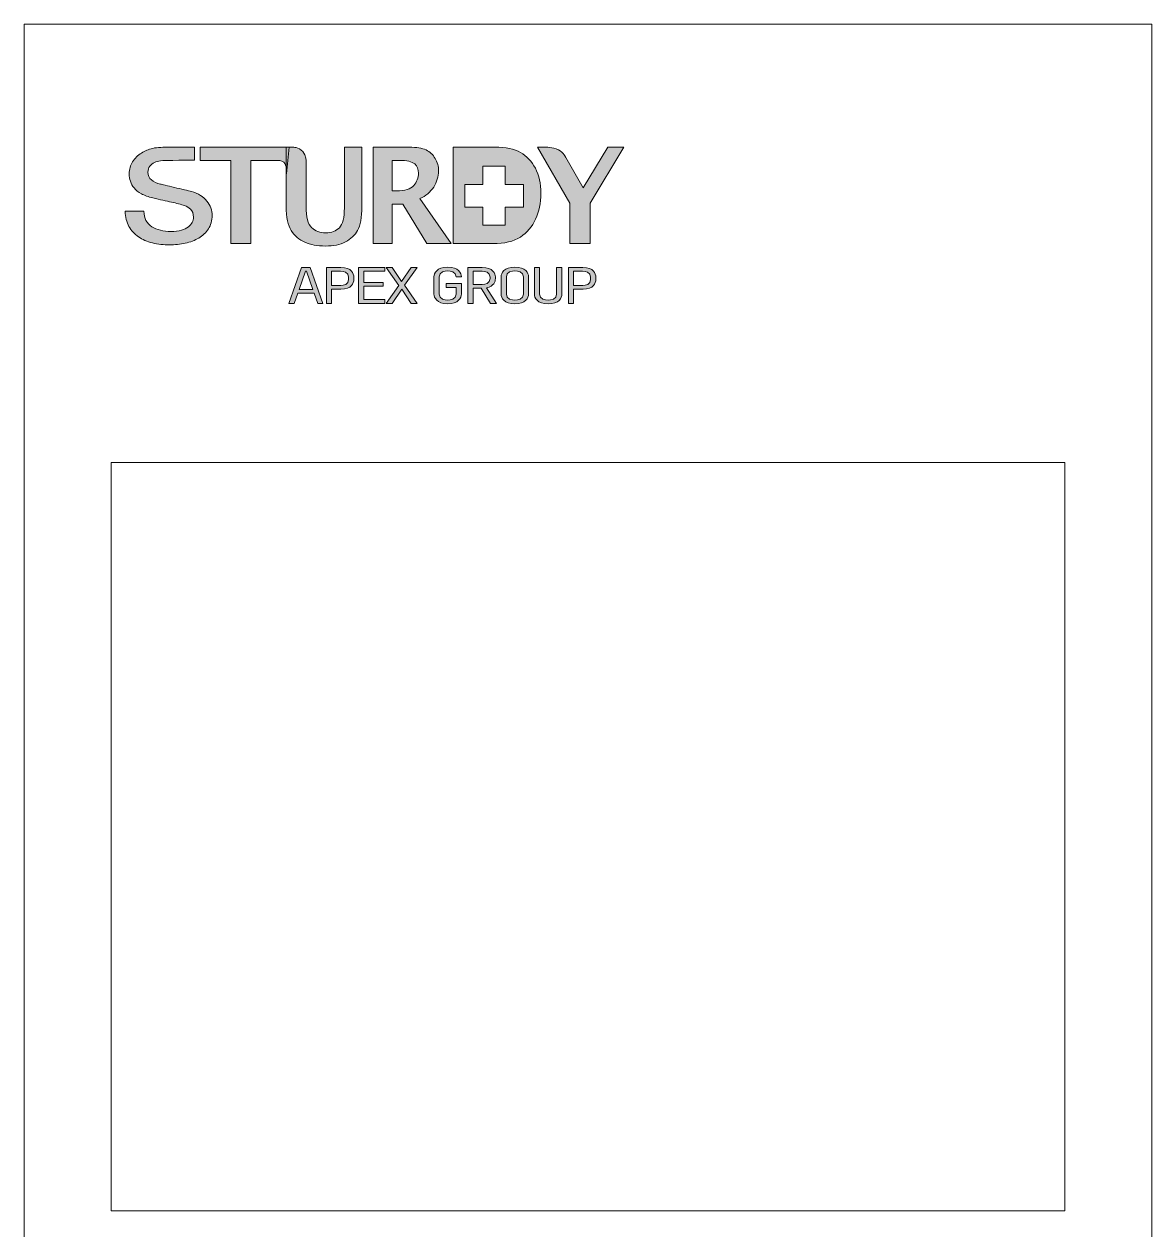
# Model space of a CAD drawing. Header units: millimetres. Extents: x -96603 to 124772, y -7961 to 34801.
# Drawn here: x 7438.4 to 7658.4, y 5187.2 to 5422.4 of the extents above; entities that cross this region are included whole.
import ezdxf

# ---------------------------------------------------------------- set-up
doc = ezdxf.new("R2010")
doc.units = ezdxf.units.MM
doc.layers.get('0').update_dxf_attribs({"lineweight": 15})

msp = doc.modelspace()

# ---------------------------------------------------------------- hatches: boundary and pattern name
h = msp.add_hatch(color=256)
h.dxf.hatch_style = 2
edge = h.paths.add_edge_path()
edge.add_spline(control_points=[(7463.851, 5395.474), (7463.481, 5395.294), (7463.176, 5395.051), (7462.933, 5394.742), (7462.691, 5394.434), (7462.57, 5394.049), (7462.57, 5393.588), (7462.57, 5392.936), (7462.797, 5392.428), (7463.254, 5392.06), (7463.71, 5391.692), (7464.306, 5391.413), (7465.044, 5391.226), (7465.121, 5391.209), (7465.427, 5391.135), (7465.961, 5391.006), (7466.495, 5390.878), (7467.092, 5390.738), (7467.752, 5390.584), (7468.411, 5390.429), (7469.057, 5390.28), (7469.688, 5390.134), (7470.319, 5389.988), (7470.77, 5389.881), (7471.042, 5389.813), (7471.721, 5389.625), (7472.313, 5389.368), (7472.818, 5389.043), (7473.322, 5388.719), (7473.744, 5388.346), (7474.084, 5387.927), (7474.424, 5387.507), (7474.676, 5387.058), (7474.841, 5386.579), (7475.006, 5386.1), (7475.089, 5385.619), (7475.089, 5385.141), (7475.089, 5384.114), (7474.851, 5383.236), (7474.376, 5382.51), (7473.9, 5381.782), (7473.273, 5381.188), (7472.498, 5380.725), (7471.721, 5380.262), (7470.838, 5379.925), (7469.848, 5379.711), (7468.858, 5379.497), (7467.848, 5379.39), (7466.82, 5379.39), (7465.636, 5379.39), (7464.52, 5379.519), (7463.472, 5379.775), (7462.424, 5380.032), (7461.511, 5380.425), (7460.735, 5380.956), (7459.958, 5381.487), (7459.337, 5382.167), (7458.872, 5382.997), (7458.406, 5383.827), (7458.163, 5384.807), (7458.144, 5385.937), (7458.144, 5385.937), (7461.783, 5385.937), (7461.783, 5385.937), (7461.783, 5385.235), (7461.918, 5384.635), (7462.191, 5384.14), (7462.462, 5383.643), (7462.841, 5383.236), (7463.326, 5382.92), (7463.811, 5382.603), (7464.369, 5382.372), (7465, 5382.227), (7465.631, 5382.081), (7466.315, 5382.008), (7467.053, 5382.008), (7467.848, 5382.008), (7468.528, 5382.089), (7469.091, 5382.252), (7469.654, 5382.415), (7470.11, 5382.625), (7470.46, 5382.882), (7470.809, 5383.138), (7471.061, 5383.434), (7471.216, 5383.767), (7471.372, 5384.101), (7471.45, 5384.439), (7471.45, 5384.781), (7471.45, 5385.483), (7471.27, 5386.001), (7470.91, 5386.335), (7470.551, 5386.668), (7470.158, 5386.903), (7469.732, 5387.041), (7468.994, 5387.28), (7468.135, 5387.507), (7467.155, 5387.721), (7466.175, 5387.934), (7464.966, 5388.213), (7463.53, 5388.555), (7462.637, 5388.761), (7461.895, 5389.03), (7461.303, 5389.363), (7460.711, 5389.699), (7460.24, 5390.07), (7459.891, 5390.481), (7459.541, 5390.892), (7459.293, 5391.328), (7459.148, 5391.79), (7459.002, 5392.252), (7458.93, 5392.722), (7458.93, 5393.202), (7458.93, 5394.126), (7459.148, 5394.926), (7459.585, 5395.603), (7460.022, 5396.278), (7460.599, 5396.839), (7461.317, 5397.284), (7462.035, 5397.729), (7462.617, 5397.999), (7463.529, 5398.214), (7464.442, 5398.428), (7465.685, 5398.435), (7466.616, 5398.435), (7467.703, 5398.435), (7471.658, 5398.435), (7471.658, 5398.435), (7471.658, 5398.435), (7471.646, 5395.877), (7471.646, 5395.877), (7471.646, 5395.877), (7465.654, 5395.914), (7465.056, 5395.79), (7464.612, 5395.697), (7464.219, 5395.654), (7463.851, 5395.474)], knot_values=[0, 0, 0, 0, 1, 1, 1, 2, 2, 2, 3, 3, 3, 4, 4, 4, 5, 5, 5, 6, 6, 6, 7, 7, 7, 8, 8, 8, 9, 9, 9, 10, 10, 10, 11, 11, 11, 12, 12, 12, 13, 13, 13, 14, 14, 14, 15, 15, 15, 16, 16, 16, 17, 17, 17, 18, 18, 18, 19, 19, 19, 20, 20, 20, 21, 21, 21, 22, 22, 22, 23, 23, 23, 24, 24, 24, 25, 25, 25, 26, 26, 26, 27, 27, 27, 28, 28, 28, 29, 29, 29, 30, 30, 30, 31, 31, 31, 32, 32, 32, 33, 33, 33, 34, 34, 34, 35, 35, 35, 36, 36, 36, 37, 37, 37, 38, 38, 38, 39, 39, 39, 40, 40, 40, 41, 41, 41, 42, 42, 42, 43, 43, 43, 44, 44, 44, 45, 45, 45, 45], degree=3, periodic=1)
h = msp.add_hatch(color=256)
h.dxf.hatch_style = 2
edge = h.paths.add_edge_path()
edge.add_spline(control_points=[(7478.774, 5395.838), (7478.774, 5395.838), (7472.769, 5395.838), (7472.769, 5395.838), (7472.769, 5395.838), (7472.769, 5398.435), (7472.769, 5398.435), (7472.769, 5398.435), (7490.129, 5398.435), (7490.129, 5398.435), (7490.129, 5398.435), (7489.593, 5393.264), (7489.593, 5393.264), (7489.593, 5393.264), (7489.7, 5395.044), (7489.106, 5395.487), (7488.512, 5395.93), (7487.94, 5395.838), (7487.94, 5395.838), (7487.94, 5395.838), (7487.423, 5395.838), (7487.423, 5395.838), (7487.423, 5395.838), (7482.679, 5395.838), (7482.679, 5395.838), (7482.679, 5395.838), (7482.679, 5379.629), (7482.679, 5379.629), (7482.679, 5379.629), (7478.774, 5379.629), (7478.774, 5379.629), (7478.774, 5379.629), (7478.774, 5395.838), (7478.774, 5395.838)], knot_values=[0, 0, 0, 0, 1, 1, 1, 2, 2, 2, 3, 3, 3, 4, 4, 4, 5, 5, 5, 6, 6, 6, 7, 7, 7, 8, 8, 8, 9, 9, 9, 10, 10, 10, 11, 11, 11, 11], degree=3, periodic=1)
h = msp.add_hatch(color=256)
h.dxf.hatch_style = 2
edge = h.paths.add_edge_path()
edge.add_spline(control_points=[(7493.178, 5379.911), (7492.061, 5380.415), (7491.174, 5381.165), (7490.521, 5382.161), (7489.872, 5383.156), (7489.544, 5384.744), (7489.544, 5386.921), (7489.544, 5386.921), (7489.544, 5398.435), (7489.544, 5398.435), (7489.544, 5398.435), (7490.86, 5398.435), (7490.86, 5398.435), (7490.86, 5398.435), (7491.945, 5398.505), (7492.786, 5397.574), (7493.554, 5396.725), (7493.45, 5395.679), (7493.45, 5395.679), (7493.45, 5395.679), (7493.45, 5386.895), (7493.45, 5386.895), (7493.45, 5384.809), (7493.804, 5383.426), (7494.51, 5382.748), (7495.22, 5382.068), (7496.137, 5381.728), (7497.263, 5381.728), (7498.374, 5381.728), (7499.257, 5382.064), (7499.914, 5382.735), (7500.571, 5383.406), (7500.9, 5384.699), (7500.9, 5386.616), (7500.9, 5386.616), (7500.9, 5398.435), (7500.9, 5398.435), (7500.9, 5398.435), (7504.309, 5398.435), (7504.309, 5398.435), (7504.309, 5398.435), (7504.309, 5386.883), (7504.309, 5386.883), (7504.309, 5384.705), (7504.035, 5383.145), (7503.488, 5382.2), (7502.943, 5381.256), (7502.152, 5380.512), (7501.119, 5379.969), (7500.087, 5379.428), (7498.776, 5379.157), (7497.194, 5379.157), (7495.634, 5379.157), (7494.297, 5379.41), (7493.178, 5379.911)], knot_values=[0, 0, 0, 0, 1, 1, 1, 2, 2, 2, 3, 3, 3, 4, 4, 4, 5, 5, 5, 6, 6, 6, 7, 7, 7, 8, 8, 8, 9, 9, 9, 10, 10, 10, 11, 11, 11, 12, 12, 12, 13, 13, 13, 14, 14, 14, 15, 15, 15, 16, 16, 16, 17, 17, 17, 18, 18, 18, 18], degree=3, periodic=1)
h = msp.add_hatch(color=256)
h.dxf.hatch_style = 2
edge = h.paths.add_edge_path()
edge.add_spline(control_points=[(7519.267, 5393.775), (7519.267, 5392.676), (7518.946, 5391.636), (7518.314, 5390.658), (7517.678, 5389.681), (7516.782, 5388.935), (7515.624, 5388.42), (7515.624, 5388.42), (7521.759, 5379.629), (7521.759, 5379.629), (7521.759, 5379.629), (7517.001, 5379.629), (7517.001, 5379.629), (7517.001, 5379.629), (7512.315, 5387.328), (7512.315, 5387.328), (7512.315, 5387.328), (7510.191, 5387.328), (7510.191, 5387.328), (7510.191, 5387.328), (7510.191, 5379.629), (7510.191, 5379.629), (7510.191, 5379.629), (7506.513, 5379.629), (7506.513, 5379.629), (7506.513, 5379.629), (7506.513, 5398.435), (7506.513, 5398.435), (7506.513, 5398.435), (7513.541, 5398.435), (7513.541, 5398.435), (7514.982, 5398.435), (7516.076, 5398.255), (7516.83, 5397.896), (7517.581, 5397.535), (7518.176, 5396.99), (7518.612, 5396.257), (7519.048, 5395.525), (7519.267, 5394.697), (7519.267, 5393.775)], knot_values=[0, 0, 0, 0, 1, 1, 1, 2, 2, 2, 3, 3, 3, 4, 4, 4, 5, 5, 5, 6, 6, 6, 7, 7, 7, 8, 8, 8, 9, 9, 9, 10, 10, 10, 11, 11, 11, 12, 12, 12, 13, 13, 13, 13], degree=3, periodic=1)
edge = h.paths.add_edge_path()
edge.add_spline(control_points=[(7510.191, 5389.9), (7510.191, 5389.9), (7511.084, 5389.9), (7511.084, 5389.9), (7512.69, 5389.9), (7513.806, 5390.252), (7514.428, 5390.956), (7515.047, 5391.661), (7515.362, 5392.456), (7515.362, 5393.344), (7515.362, 5394.115), (7515.109, 5394.728), (7514.608, 5395.181), (7514.108, 5395.634), (7513.088, 5395.862), (7511.552, 5395.862), (7511.552, 5395.862), (7510.191, 5395.862), (7510.191, 5395.862), (7510.191, 5395.862), (7510.191, 5389.9), (7510.191, 5389.9)], knot_values=[0, 0, 0, 0, 1, 1, 1, 2, 2, 2, 3, 3, 3, 4, 4, 4, 5, 5, 5, 6, 6, 6, 7, 7, 7, 7], degree=3, periodic=1)
h = msp.add_hatch(color=256)
edge = h.paths.add_edge_path()
edge.add_spline(control_points=[(7522.114, 5379.629), (7522.114, 5379.629), (7522.114, 5398.435), (7522.114, 5398.435), (7522.114, 5398.435), (7530.205, 5398.435), (7530.205, 5398.435), (7532.373, 5398.435), (7534.06, 5398.087), (7535.266, 5397.394), (7536.474, 5396.699), (7537.435, 5395.675), (7538.15, 5394.324), (7538.866, 5392.973), (7539.225, 5391.34), (7539.225, 5389.426), (7539.225, 5387.555), (7538.884, 5385.88), (7538.201, 5384.408), (7537.521, 5382.933), (7536.528, 5381.768), (7535.223, 5380.913), (7533.919, 5380.057), (7532.13, 5379.629), (7529.863, 5379.629), (7529.863, 5379.629), (7522.114, 5379.629), (7522.114, 5379.629)], knot_values=[0, 0, 0, 0, 1, 1, 1, 2, 2, 2, 3, 3, 3, 4, 4, 4, 5, 5, 5, 6, 6, 6, 7, 7, 7, 8, 8, 8, 9, 9, 9, 9], degree=3, periodic=1)
h.paths.add_polyline_path([(7524.383, 5386.753), (7524.383, 5391.132), (7527.889, 5391.132), (7527.889, 5394.732), (7532.266, 5394.732), (7532.266, 5391.132), (7535.864, 5391.132), (7535.864, 5386.753), (7532.266, 5386.753), (7532.266, 5383.251), (7527.889, 5383.251), (7527.889, 5386.753)], flags=16)
h = msp.add_hatch(color=256)
h.dxf.hatch_style = 2
edge = h.paths.add_edge_path()
edge.add_spline(control_points=[(7544.908, 5387.508), (7544.908, 5387.508), (7538.587, 5398.435), (7538.587, 5398.435), (7538.587, 5398.435), (7540.089, 5398.435), (7540.089, 5398.435), (7540.089, 5398.435), (7541.553, 5398.497), (7542.637, 5397.935), (7543.722, 5397.371), (7544.072, 5396.417), (7544.072, 5396.417), (7544.072, 5396.417), (7547.496, 5390.499), (7547.496, 5390.499), (7547.496, 5390.499), (7552.278, 5398.435), (7552.278, 5398.435), (7552.278, 5398.435), (7555.382, 5398.435), (7555.382, 5398.435), (7555.382, 5398.435), (7548.813, 5387.531), (7548.813, 5387.531), (7548.813, 5387.531), (7548.813, 5379.629), (7548.813, 5379.629), (7548.813, 5379.629), (7544.908, 5379.629), (7544.908, 5379.629), (7544.908, 5379.629), (7544.908, 5387.508), (7544.908, 5387.508)], knot_values=[0, 0, 0, 0, 1, 1, 1, 2, 2, 2, 3, 3, 3, 4, 4, 4, 5, 5, 5, 6, 6, 6, 7, 7, 7, 8, 8, 8, 9, 9, 9, 10, 10, 10, 11, 11, 11, 11], degree=3, periodic=1)
h = msp.add_hatch(color=256)
h.paths.add_polyline_path([(7509.06, 5367.963), (7511.504, 5371.487), (7509.072, 5374.982), (7510.215, 5374.982), (7512.062, 5372.225), (7513.948, 5374.982), (7515.078, 5374.982), (7512.633, 5371.497), (7515.104, 5367.963), (7513.935, 5367.963), (7512.075, 5370.739), (7510.229, 5367.963)])
h.paths.add_polyline_path([(7503.664, 5367.963), (7503.664, 5374.982), (7508.779, 5374.982), (7508.779, 5374.233), (7504.687, 5374.233), (7504.687, 5372.048), (7508.474, 5372.048), (7508.474, 5371.3), (7504.687, 5371.3), (7504.687, 5368.711), (7508.779, 5368.711), (7508.779, 5367.963)])
h.paths.add_polyline_path([(7492.051, 5370.68), (7493.314, 5374.283), (7493.486, 5374.283), (7494.748, 5370.68)], flags=16)
h.paths.add_polyline_path([(7490.072, 5367.963), (7492.543, 5374.982), (7494.203, 5374.982), (7496.715, 5367.963), (7495.705, 5367.963), (7495.014, 5369.942), (7491.812, 5369.942), (7491.095, 5367.963)])
edge = h.paths.add_edge_path()
edge.add_spline(control_points=[(7534.146, 5367.874), (7532.061, 5367.874), (7531.474, 5369.114), (7531.474, 5369.764), (7531.474, 5369.764), (7531.474, 5373.19), (7531.474, 5373.19), (7531.474, 5373.82), (7532.02, 5375.05), (7534.158, 5375.05), (7536.232, 5375.05), (7536.829, 5373.82), (7536.829, 5373.18), (7536.829, 5373.18), (7536.829, 5369.754), (7536.829, 5369.754), (7536.829, 5369.105), (7536.271, 5367.874), (7534.146, 5367.874)], knot_values=[0, 0, 0, 0, 1, 1, 1, 2, 2, 2, 3, 3, 3, 4, 4, 4, 5, 5, 5, 6, 6, 6, 6], degree=3, periodic=1)
edge = h.paths.add_edge_path()
edge.add_spline(control_points=[(7500.236, 5370.729), (7500.236, 5370.729), (7498.403, 5370.729), (7498.403, 5370.729), (7498.403, 5370.729), (7498.403, 5367.963), (7498.403, 5367.963), (7498.403, 5367.963), (7497.379, 5367.963), (7497.379, 5367.963), (7497.379, 5367.963), (7497.379, 5374.982), (7497.379, 5374.982), (7497.379, 5374.982), (7500.182, 5374.982), (7500.182, 5374.982), (7502.321, 5374.982), (7502.734, 5373.722), (7502.734, 5373.121), (7502.734, 5373.121), (7502.734, 5372.609), (7502.734, 5372.609), (7502.734, 5371.989), (7502.321, 5370.729), (7500.236, 5370.729)], knot_values=[0, 0, 0, 0, 1, 1, 1, 2, 2, 2, 3, 3, 3, 4, 4, 4, 5, 5, 5, 6, 6, 6, 7, 7, 7, 8, 8, 8, 8], degree=3, periodic=1)
edge = h.paths.add_edge_path(flags=16)
edge.add_spline(control_points=[(7501.711, 5373.101), (7501.711, 5374.095), (7500.714, 5374.233), (7500.156, 5374.233), (7500.156, 5374.233), (7498.403, 5374.233), (7498.403, 5374.233), (7498.403, 5374.233), (7498.403, 5371.477), (7498.403, 5371.477), (7498.403, 5371.477), (7500.182, 5371.477), (7500.182, 5371.477), (7500.741, 5371.477), (7501.711, 5371.625), (7501.711, 5372.619), (7501.711, 5372.619), (7501.711, 5373.101), (7501.711, 5373.101)], knot_values=[0, 0, 0, 0, 1, 1, 1, 2, 2, 2, 3, 3, 3, 4, 4, 4, 5, 5, 5, 6, 6, 6, 6], degree=3, periodic=1)
edge = h.paths.add_edge_path()
edge.add_spline(control_points=[(7520.513, 5374.261), (7519.983, 5374.159), (7519.396, 5373.877), (7519.396, 5373.171), (7519.396, 5373.171), (7519.396, 5369.764), (7519.396, 5369.764), (7519.396, 5368.77), (7520.513, 5368.612), (7521.057, 5368.612), (7521.589, 5368.612), (7522.705, 5368.77), (7522.705, 5369.764), (7522.705, 5369.764), (7522.705, 5371.083), (7522.705, 5371.083), (7522.705, 5371.083), (7520.751, 5371.083), (7520.751, 5371.083), (7520.751, 5371.083), (7520.751, 5371.831), (7520.751, 5371.831), (7520.751, 5371.831), (7523.726, 5371.831), (7523.726, 5371.831), (7523.726, 5371.831), (7523.726, 5369.754), (7523.726, 5369.754), (7523.726, 5369.134), (7523.143, 5367.874), (7521.03, 5367.874)], knot_values=[6.2752676, 6.2752676, 6.2752676, 6.2752676, 7, 7, 7, 8, 8, 8, 9, 9, 9, 10, 10, 10, 11, 11, 11, 12, 12, 12, 13, 13, 13, 14, 14, 14, 15, 15, 15, 16, 16, 16, 16], degree=3, periodic=0)
edge.add_spline(control_points=[(7521.03, 5367.874), (7518.944, 5367.874), (7518.374, 5369.145), (7518.374, 5369.764), (7518.374, 5369.764), (7518.374, 5373.19), (7518.374, 5373.19), (7518.374, 5373.791), (7518.918, 5375.05), (7521.057, 5375.05), (7523.129, 5375.05), (7523.726, 5373.85), (7523.726, 5373.18), (7523.726, 5373.18), (7522.705, 5373.18), (7522.705, 5373.18), (7522.705, 5374.145), (7521.589, 5374.312), (7521.057, 5374.312), (7520.907, 5374.312), (7520.714, 5374.299), (7520.513, 5374.261)], knot_values=[0, 0, 0, 0, 1, 1, 1, 2, 2, 2, 3, 3, 3, 4, 4, 4, 5, 5, 5, 6, 6, 6, 6.2752676, 6.2752676, 6.2752676, 6.2752676], degree=3, periodic=0)
edge = h.paths.add_edge_path(flags=17)
edge.add_spline(control_points=[(7529.335, 5373.101), (7529.335, 5374.095), (7528.326, 5374.233), (7527.767, 5374.233), (7527.767, 5374.233), (7526.013, 5374.233), (7526.013, 5374.233), (7526.013, 5374.233), (7526.013, 5371.674), (7526.013, 5371.674), (7526.013, 5371.674), (7527.794, 5371.674), (7527.794, 5371.674), (7528.352, 5371.674), (7529.335, 5371.822), (7529.335, 5372.806), (7529.335, 5372.806), (7529.335, 5373.101), (7529.335, 5373.101)], knot_values=[0, 0, 0, 0, 1, 1, 1, 2, 2, 2, 3, 3, 3, 4, 4, 4, 5, 5, 5, 6, 6, 6, 6], degree=3, periodic=1)
edge = h.paths.add_edge_path()
edge.add_spline(control_points=[(7529.427, 5367.963), (7529.427, 5367.963), (7527.568, 5370.926), (7527.568, 5370.926), (7527.568, 5370.926), (7526.013, 5370.926), (7526.013, 5370.926), (7526.013, 5370.926), (7526.013, 5367.963), (7526.013, 5367.963), (7526.013, 5367.963), (7524.991, 5367.963), (7524.991, 5367.963), (7524.991, 5367.963), (7524.991, 5374.982), (7524.991, 5374.982), (7524.991, 5374.982), (7527.794, 5374.982), (7527.794, 5374.982), (7529.933, 5374.982), (7530.358, 5373.732), (7530.358, 5373.131), (7530.358, 5373.131), (7530.358, 5372.797), (7530.358, 5372.797), (7530.358, 5372.274), (7530.039, 5371.3), (7528.644, 5370.995), (7528.644, 5370.995), (7530.583, 5367.963), (7530.583, 5367.963), (7530.583, 5367.963), (7529.427, 5367.963), (7529.427, 5367.963)], knot_values=[0, 0, 0, 0, 1, 1, 1, 2, 2, 2, 3, 3, 3, 4, 4, 4, 5, 5, 5, 6, 6, 6, 7, 7, 7, 8, 8, 8, 9, 9, 9, 10, 10, 10, 11, 11, 11, 11], degree=3, periodic=1)
edge = h.paths.add_edge_path()
edge.add_spline(control_points=[(7547.446, 5370.729), (7547.446, 5370.729), (7545.611, 5370.729), (7545.611, 5370.729), (7545.611, 5370.729), (7545.611, 5367.963), (7545.611, 5367.963), (7545.611, 5367.963), (7544.589, 5367.963), (7544.589, 5367.963), (7544.589, 5367.963), (7544.589, 5374.982), (7544.589, 5374.982), (7544.589, 5374.982), (7547.392, 5374.982), (7547.392, 5374.982), (7549.532, 5374.982), (7549.943, 5373.722), (7549.943, 5373.121), (7549.943, 5373.121), (7549.943, 5372.609), (7549.943, 5372.609), (7549.943, 5371.989), (7549.532, 5370.729), (7547.446, 5370.729)], knot_values=[0, 0, 0, 0, 1, 1, 1, 2, 2, 2, 3, 3, 3, 4, 4, 4, 5, 5, 5, 6, 6, 6, 7, 7, 7, 8, 8, 8, 8], degree=3, periodic=1)
edge = h.paths.add_edge_path()
edge.add_spline(control_points=[(7538.982, 5374.982), (7538.982, 5374.982), (7538.982, 5369.764), (7538.982, 5369.764), (7538.982, 5368.77), (7540.111, 5368.612), (7540.642, 5368.612), (7541.186, 5368.612), (7542.303, 5368.77), (7542.303, 5369.764), (7542.303, 5369.764), (7542.303, 5374.982), (7542.303, 5374.982), (7542.303, 5374.982), (7543.326, 5374.982), (7543.326, 5374.982), (7543.326, 5374.982), (7543.326, 5369.754), (7543.326, 5369.754), (7543.326, 5369.095), (7542.795, 5367.874), (7540.657, 5367.874)], knot_values=[3, 3, 3, 3, 4, 4, 4, 5, 5, 5, 6, 6, 6, 7, 7, 7, 8, 8, 8, 9, 9, 9, 10, 10, 10, 10], degree=3, periodic=0)
edge.add_spline(control_points=[(7540.657, 5367.874), (7538.505, 5367.874), (7537.959, 5369.105), (7537.959, 5369.764), (7537.959, 5369.764), (7537.959, 5374.982), (7537.959, 5374.982), (7537.959, 5374.982), (7538.982, 5374.982), (7538.982, 5374.982)], knot_values=[0, 0, 0, 0, 1, 1, 1, 2, 2, 2, 3, 3, 3, 3], degree=3, periodic=0)
edge = h.paths.add_edge_path(flags=17)
edge.add_spline(control_points=[(7535.806, 5373.171), (7535.806, 5374.154), (7534.689, 5374.312), (7534.158, 5374.312), (7533.614, 5374.312), (7532.499, 5374.154), (7532.499, 5373.171), (7532.499, 5373.171), (7532.499, 5369.764), (7532.499, 5369.764), (7532.499, 5368.77), (7533.614, 5368.612), (7534.158, 5368.612), (7534.689, 5368.612), (7535.806, 5368.77), (7535.806, 5369.764), (7535.806, 5369.764), (7535.806, 5373.171), (7535.806, 5373.171)], knot_values=[0, 0, 0, 0, 1, 1, 1, 2, 2, 2, 3, 3, 3, 4, 4, 4, 5, 5, 5, 6, 6, 6, 6], degree=3, periodic=1)
edge = h.paths.add_edge_path(flags=16)
edge.add_spline(control_points=[(7548.92, 5373.101), (7548.92, 5374.095), (7547.923, 5374.233), (7547.366, 5374.233), (7547.366, 5374.233), (7545.611, 5374.233), (7545.611, 5374.233), (7545.611, 5374.233), (7545.611, 5371.477), (7545.611, 5371.477), (7545.611, 5371.477), (7547.392, 5371.477), (7547.392, 5371.477), (7547.95, 5371.477), (7548.92, 5371.625), (7548.92, 5372.619), (7548.92, 5372.619), (7548.92, 5373.101), (7548.92, 5373.101)], knot_values=[0, 0, 0, 0, 1, 1, 1, 2, 2, 2, 3, 3, 3, 4, 4, 4, 5, 5, 5, 6, 6, 6, 6], degree=3, periodic=1)

# ---------------------------------------------------------------- linework, layer by layer
for p, q in [((7438.421, 4672.447), (7438.421, 5422.447)), ((7658.421, 5422.447), (7438.421, 5422.447)), ((7658.421, 4672.447), (7658.421, 5422.447))]:
    msp.add_line(p, q)
for points in [[(7527.889, 5391.132), (7527.889, 5394.732), (7532.266, 5394.732)], [(7532.266, 5394.732), (7532.266, 5391.132)], [(7527.889, 5386.753), (7524.383, 5386.753), (7524.383, 5391.132), (7527.889, 5391.132)], [(7532.266, 5391.132), (7535.864, 5391.132), (7535.864, 5386.753)], [(7532.266, 5386.753), (7532.266, 5383.251), (7527.889, 5383.251), (7527.889, 5386.753)], [(7535.864, 5386.753), (7532.266, 5386.753)], [(7495.705, 5367.963), (7495.014, 5369.942), (7491.812, 5369.942), (7491.095, 5367.963), (7490.072, 5367.963), (7492.543, 5374.982), (7494.203, 5374.982), (7496.715, 5367.963), (7495.705, 5367.963)], [(7503.664, 5367.963), (7503.664, 5374.982), (7508.779, 5374.982), (7508.779, 5374.233), (7504.687, 5374.233), (7504.687, 5372.048), (7508.474, 5372.048), (7508.474, 5371.3), (7504.687, 5371.3), (7504.687, 5368.711), (7508.779, 5368.711), (7508.779, 5367.963), (7503.664, 5367.963)], [(7513.935, 5367.963), (7512.075, 5370.739), (7510.229, 5367.963), (7509.06, 5367.963), (7511.504, 5371.487), (7509.072, 5374.982), (7510.215, 5374.982), (7512.062, 5372.225), (7513.948, 5374.982), (7515.078, 5374.982), (7512.633, 5371.497), (7515.104, 5367.963), (7513.935, 5367.963)], [(7493.486, 5374.283), (7493.314, 5374.283), (7492.051, 5370.68), (7494.748, 5370.68), (7493.486, 5374.283)]]:
    msp.add_lwpolyline(points)
msp.add_lwpolyline([(7455.421, 5190.947), (7641.421, 5190.947), (7641.421, 5336.947), (7455.421, 5336.947)], close=True)
for points, knots in [([(7461.783, 5385.937), (7461.783, 5385.235), (7461.918, 5384.635), (7462.191, 5384.14), (7462.462, 5383.643), (7462.841, 5383.236), (7463.326, 5382.92), (7463.811, 5382.603), (7464.369, 5382.372), (7465, 5382.227), (7465.631, 5382.081), (7466.315, 5382.008), (7467.053, 5382.008), (7467.848, 5382.008), (7468.528, 5382.089), (7469.091, 5382.252), (7469.654, 5382.415), (7470.11, 5382.625), (7470.46, 5382.882), (7470.809, 5383.138), (7471.061, 5383.434), (7471.216, 5383.767), (7471.372, 5384.101), (7471.45, 5384.439), (7471.45, 5384.781), (7471.45, 5385.483), (7471.27, 5386.001), (7470.91, 5386.335), (7470.551, 5386.668), (7470.158, 5386.903), (7469.732, 5387.041), (7468.994, 5387.28), (7468.135, 5387.507), (7467.155, 5387.721), (7466.175, 5387.934), (7464.966, 5388.213), (7463.53, 5388.555), (7462.637, 5388.761), (7461.895, 5389.03), (7461.303, 5389.363), (7460.711, 5389.699), (7460.24, 5390.07), (7459.891, 5390.481), (7459.541, 5390.892), (7459.293, 5391.328), (7459.148, 5391.79), (7459.002, 5392.252), (7458.93, 5392.722), (7458.93, 5393.202), (7458.93, 5394.126), (7459.148, 5394.926), (7459.585, 5395.603), (7460.022, 5396.278), (7460.599, 5396.839), (7461.317, 5397.284), (7462.035, 5397.729), (7462.617, 5397.999), (7463.529, 5398.214), (7464.442, 5398.428), (7465.685, 5398.435), (7466.616, 5398.435), (7467.703, 5398.435), (7471.658, 5398.435), (7471.658, 5398.435), (7471.658, 5398.435), (7471.646, 5395.877), (7471.646, 5395.877), (7471.646, 5395.877), (7465.654, 5395.914), (7465.056, 5395.79), (7464.612, 5395.697), (7464.219, 5395.654), (7463.851, 5395.474), (7463.481, 5395.294), (7463.176, 5395.051), (7462.933, 5394.742), (7462.691, 5394.434), (7462.57, 5394.049), (7462.57, 5393.588), (7462.57, 5392.936), (7462.797, 5392.428), (7463.254, 5392.06), (7463.71, 5391.692), (7464.306, 5391.413), (7465.044, 5391.226), (7465.121, 5391.209), (7465.427, 5391.135), (7465.961, 5391.006), (7466.495, 5390.878), (7467.092, 5390.738), (7467.752, 5390.584), (7468.411, 5390.429), (7469.057, 5390.28), (7469.688, 5390.134), (7470.319, 5389.988), (7470.77, 5389.881), (7471.042, 5389.813), (7471.721, 5389.625), (7472.313, 5389.368), (7472.818, 5389.043), (7473.322, 5388.719), (7473.744, 5388.346), (7474.084, 5387.927), (7474.424, 5387.507), (7474.676, 5387.058), (7474.841, 5386.579), (7475.006, 5386.1), (7475.089, 5385.619), (7475.089, 5385.141), (7475.089, 5384.114), (7474.851, 5383.236), (7474.376, 5382.51), (7473.9, 5381.782), (7473.273, 5381.188), (7472.498, 5380.725), (7471.721, 5380.262), (7470.838, 5379.925), (7469.848, 5379.711), (7468.858, 5379.497), (7467.848, 5379.39), (7466.82, 5379.39), (7465.636, 5379.39), (7464.52, 5379.519), (7463.472, 5379.775), (7462.424, 5380.032), (7461.511, 5380.425), (7460.735, 5380.956), (7459.958, 5381.487), (7459.337, 5382.167), (7458.872, 5382.997), (7458.406, 5383.827), (7458.163, 5384.807), (7458.144, 5385.937), (7458.144, 5385.937), (7461.783, 5385.937), (7461.783, 5385.937)], [0, 0, 0, 0, 1, 1, 1, 2, 2, 2, 3, 3, 3, 4, 4, 4, 5, 5, 5, 6, 6, 6, 7, 7, 7, 8, 8, 8, 9, 9, 9, 10, 10, 10, 11, 11, 11, 12, 12, 12, 13, 13, 13, 14, 14, 14, 15, 15, 15, 16, 16, 16, 17, 17, 17, 18, 18, 18, 19, 19, 19, 20, 20, 20, 21, 21, 21, 22, 22, 22, 23, 23, 23, 24, 24, 24, 25, 25, 25, 26, 26, 26, 27, 27, 27, 28, 28, 28, 29, 29, 29, 30, 30, 30, 31, 31, 31, 32, 32, 32, 33, 33, 33, 34, 34, 34, 35, 35, 35, 36, 36, 36, 37, 37, 37, 38, 38, 38, 39, 39, 39, 40, 40, 40, 41, 41, 41, 42, 42, 42, 43, 43, 43, 44, 44, 44, 45, 45, 45, 45]), ([(7478.774, 5379.629), (7478.774, 5379.629), (7478.774, 5395.838), (7478.774, 5395.838), (7478.774, 5395.838), (7472.769, 5395.838), (7472.769, 5395.838), (7472.769, 5395.838), (7472.769, 5398.435), (7472.769, 5398.435), (7472.769, 5398.435), (7490.129, 5398.435), (7490.129, 5398.435), (7490.129, 5398.435), (7489.593, 5393.264), (7489.593, 5393.264), (7489.593, 5393.264), (7489.7, 5395.044), (7489.106, 5395.487), (7488.512, 5395.93), (7487.94, 5395.838), (7487.94, 5395.838), (7487.94, 5395.838), (7487.423, 5395.838), (7487.423, 5395.838), (7487.423, 5395.838), (7482.679, 5395.838), (7482.679, 5395.838), (7482.679, 5395.838), (7482.679, 5379.629), (7482.679, 5379.629), (7482.679, 5379.629), (7478.774, 5379.629), (7478.774, 5379.629)], [0, 0, 0, 0, 1, 1, 1, 2, 2, 2, 3, 3, 3, 4, 4, 4, 5, 5, 5, 6, 6, 6, 7, 7, 7, 8, 8, 8, 9, 9, 9, 10, 10, 10, 11, 11, 11, 11]), ([(7489.544, 5398.435), (7489.544, 5398.435), (7490.86, 5398.435), (7490.86, 5398.435), (7490.86, 5398.435), (7491.945, 5398.505), (7492.786, 5397.574), (7493.554, 5396.725), (7493.45, 5395.679), (7493.45, 5395.679), (7493.45, 5395.679), (7493.45, 5386.895), (7493.45, 5386.895), (7493.45, 5384.809), (7493.804, 5383.426), (7494.51, 5382.748), (7495.22, 5382.068), (7496.137, 5381.728), (7497.263, 5381.728), (7498.374, 5381.728), (7499.257, 5382.064), (7499.914, 5382.735), (7500.571, 5383.406), (7500.9, 5384.699), (7500.9, 5386.616), (7500.9, 5386.616), (7500.9, 5398.435), (7500.9, 5398.435), (7500.9, 5398.435), (7504.309, 5398.435), (7504.309, 5398.435), (7504.309, 5398.435), (7504.309, 5386.883), (7504.309, 5386.883), (7504.309, 5384.705), (7504.035, 5383.145), (7503.488, 5382.2), (7502.943, 5381.256), (7502.152, 5380.512), (7501.119, 5379.969), (7500.087, 5379.428), (7498.776, 5379.157), (7497.194, 5379.157), (7495.634, 5379.157), (7494.297, 5379.41), (7493.178, 5379.911), (7492.061, 5380.415), (7491.174, 5381.165), (7490.521, 5382.161), (7489.872, 5383.156), (7489.544, 5384.744), (7489.544, 5386.921), (7489.544, 5386.921), (7489.544, 5398.435), (7489.544, 5398.435)], [0, 0, 0, 0, 1, 1, 1, 2, 2, 2, 3, 3, 3, 4, 4, 4, 5, 5, 5, 6, 6, 6, 7, 7, 7, 8, 8, 8, 9, 9, 9, 10, 10, 10, 11, 11, 11, 12, 12, 12, 13, 13, 13, 14, 14, 14, 15, 15, 15, 16, 16, 16, 17, 17, 17, 18, 18, 18, 18]), ([(7506.513, 5379.629), (7506.513, 5379.629), (7506.513, 5398.435), (7506.513, 5398.435), (7506.513, 5398.435), (7513.541, 5398.435), (7513.541, 5398.435), (7514.982, 5398.435), (7516.076, 5398.255), (7516.83, 5397.896), (7517.581, 5397.535), (7518.176, 5396.99), (7518.612, 5396.257), (7519.048, 5395.525), (7519.267, 5394.697), (7519.267, 5393.775), (7519.267, 5392.676), (7518.946, 5391.636), (7518.314, 5390.658), (7517.678, 5389.681), (7516.782, 5388.935), (7515.624, 5388.42), (7515.624, 5388.42), (7521.759, 5379.629), (7521.759, 5379.629), (7521.759, 5379.629), (7517.001, 5379.629), (7517.001, 5379.629), (7517.001, 5379.629), (7512.315, 5387.328), (7512.315, 5387.328), (7512.315, 5387.328), (7510.191, 5387.328), (7510.191, 5387.328), (7510.191, 5387.328), (7510.191, 5379.629), (7510.191, 5379.629), (7510.191, 5379.629), (7506.513, 5379.629), (7506.513, 5379.629)], [0, 0, 0, 0, 1, 1, 1, 2, 2, 2, 3, 3, 3, 4, 4, 4, 5, 5, 5, 6, 6, 6, 7, 7, 7, 8, 8, 8, 9, 9, 9, 10, 10, 10, 11, 11, 11, 12, 12, 12, 13, 13, 13, 13]), ([(7522.114, 5379.629), (7522.114, 5379.629), (7522.114, 5398.435), (7522.114, 5398.435), (7522.114, 5398.435), (7530.205, 5398.435), (7530.205, 5398.435), (7532.373, 5398.435), (7534.06, 5398.087), (7535.266, 5397.394), (7536.474, 5396.699), (7537.435, 5395.675), (7538.15, 5394.324), (7538.866, 5392.973), (7539.225, 5391.34), (7539.225, 5389.426), (7539.225, 5387.555), (7538.884, 5385.88), (7538.201, 5384.408), (7537.521, 5382.933), (7536.528, 5381.768), (7535.223, 5380.913), (7533.919, 5380.057), (7532.13, 5379.629), (7529.863, 5379.629), (7529.863, 5379.629), (7522.114, 5379.629), (7522.114, 5379.629)], [0, 0, 0, 0, 1, 1, 1, 2, 2, 2, 3, 3, 3, 4, 4, 4, 5, 5, 5, 6, 6, 6, 7, 7, 7, 8, 8, 8, 9, 9, 9, 9]), ([(7544.908, 5379.629), (7544.908, 5379.629), (7544.908, 5387.508), (7544.908, 5387.508), (7544.908, 5387.508), (7538.587, 5398.435), (7538.587, 5398.435), (7538.587, 5398.435), (7540.089, 5398.435), (7540.089, 5398.435), (7540.089, 5398.435), (7541.553, 5398.497), (7542.637, 5397.935), (7543.722, 5397.371), (7544.072, 5396.417), (7544.072, 5396.417), (7544.072, 5396.417), (7547.496, 5390.499), (7547.496, 5390.499), (7547.496, 5390.499), (7552.278, 5398.435), (7552.278, 5398.435), (7552.278, 5398.435), (7555.382, 5398.435), (7555.382, 5398.435), (7555.382, 5398.435), (7548.813, 5387.531), (7548.813, 5387.531), (7548.813, 5387.531), (7548.813, 5379.629), (7548.813, 5379.629), (7548.813, 5379.629), (7544.908, 5379.629), (7544.908, 5379.629)], [0, 0, 0, 0, 1, 1, 1, 2, 2, 2, 3, 3, 3, 4, 4, 4, 5, 5, 5, 6, 6, 6, 7, 7, 7, 8, 8, 8, 9, 9, 9, 10, 10, 10, 11, 11, 11, 11]), ([(7510.191, 5389.9), (7510.191, 5389.9), (7511.084, 5389.9), (7511.084, 5389.9), (7512.69, 5389.9), (7513.806, 5390.252), (7514.428, 5390.956), (7515.047, 5391.661), (7515.362, 5392.456), (7515.362, 5393.344), (7515.362, 5394.115), (7515.109, 5394.728), (7514.608, 5395.181), (7514.108, 5395.634), (7513.088, 5395.862), (7511.552, 5395.862), (7511.552, 5395.862), (7510.191, 5395.862), (7510.191, 5395.862), (7510.191, 5395.862), (7510.191, 5389.9), (7510.191, 5389.9)], [0, 0, 0, 0, 1, 1, 1, 2, 2, 2, 3, 3, 3, 4, 4, 4, 5, 5, 5, 6, 6, 6, 7, 7, 7, 7]), ([(7500.236, 5370.729), (7500.236, 5370.729), (7498.403, 5370.729), (7498.403, 5370.729), (7498.403, 5370.729), (7498.403, 5367.963), (7498.403, 5367.963), (7498.403, 5367.963), (7497.379, 5367.963), (7497.379, 5367.963), (7497.379, 5367.963), (7497.379, 5374.982), (7497.379, 5374.982), (7497.379, 5374.982), (7500.182, 5374.982), (7500.182, 5374.982), (7502.321, 5374.982), (7502.734, 5373.722), (7502.734, 5373.121), (7502.734, 5373.121), (7502.734, 5372.609), (7502.734, 5372.609), (7502.734, 5371.989), (7502.321, 5370.729), (7500.236, 5370.729)], [0, 0, 0, 0, 1, 1, 1, 2, 2, 2, 3, 3, 3, 4, 4, 4, 5, 5, 5, 6, 6, 6, 7, 7, 7, 8, 8, 8, 8]), ([(7521.03, 5367.874), (7518.944, 5367.874), (7518.374, 5369.145), (7518.374, 5369.764), (7518.374, 5369.764), (7518.374, 5373.19), (7518.374, 5373.19), (7518.374, 5373.791), (7518.918, 5375.05), (7521.057, 5375.05), (7523.129, 5375.05), (7523.726, 5373.85), (7523.726, 5373.18), (7523.726, 5373.18), (7522.705, 5373.18), (7522.705, 5373.18), (7522.705, 5374.145), (7521.589, 5374.312), (7521.057, 5374.312), (7520.513, 5374.312), (7519.396, 5374.145), (7519.396, 5373.171), (7519.396, 5373.171), (7519.396, 5369.764), (7519.396, 5369.764), (7519.396, 5368.77), (7520.513, 5368.612), (7521.057, 5368.612), (7521.589, 5368.612), (7522.705, 5368.77), (7522.705, 5369.764), (7522.705, 5369.764), (7522.705, 5371.083), (7522.705, 5371.083), (7522.705, 5371.083), (7520.751, 5371.083), (7520.751, 5371.083), (7520.751, 5371.083), (7520.751, 5371.831), (7520.751, 5371.831), (7520.751, 5371.831), (7523.726, 5371.831), (7523.726, 5371.831), (7523.726, 5371.831), (7523.726, 5369.754), (7523.726, 5369.754), (7523.726, 5369.134), (7523.143, 5367.874), (7521.03, 5367.874)], [0, 0, 0, 0, 1, 1, 1, 2, 2, 2, 3, 3, 3, 4, 4, 4, 5, 5, 5, 6, 6, 6, 7, 7, 7, 8, 8, 8, 9, 9, 9, 10, 10, 10, 11, 11, 11, 12, 12, 12, 13, 13, 13, 14, 14, 14, 15, 15, 15, 16, 16, 16, 16]), ([(7529.427, 5367.963), (7529.427, 5367.963), (7527.568, 5370.926), (7527.568, 5370.926), (7527.568, 5370.926), (7526.013, 5370.926), (7526.013, 5370.926), (7526.013, 5370.926), (7526.013, 5367.963), (7526.013, 5367.963), (7526.013, 5367.963), (7524.991, 5367.963), (7524.991, 5367.963), (7524.991, 5367.963), (7524.991, 5374.982), (7524.991, 5374.982), (7524.991, 5374.982), (7527.794, 5374.982), (7527.794, 5374.982), (7529.933, 5374.982), (7530.358, 5373.732), (7530.358, 5373.131), (7530.358, 5373.131), (7530.358, 5372.797), (7530.358, 5372.797), (7530.358, 5372.274), (7530.039, 5371.3), (7528.644, 5370.995), (7528.644, 5370.995), (7530.583, 5367.963), (7530.583, 5367.963), (7530.583, 5367.963), (7529.427, 5367.963), (7529.427, 5367.963)], [0, 0, 0, 0, 1, 1, 1, 2, 2, 2, 3, 3, 3, 4, 4, 4, 5, 5, 5, 6, 6, 6, 7, 7, 7, 8, 8, 8, 9, 9, 9, 10, 10, 10, 11, 11, 11, 11]), ([(7534.146, 5367.874), (7532.061, 5367.874), (7531.474, 5369.114), (7531.474, 5369.764), (7531.474, 5369.764), (7531.474, 5373.19), (7531.474, 5373.19), (7531.474, 5373.82), (7532.02, 5375.05), (7534.158, 5375.05), (7536.232, 5375.05), (7536.829, 5373.82), (7536.829, 5373.18), (7536.829, 5373.18), (7536.829, 5369.754), (7536.829, 5369.754), (7536.829, 5369.105), (7536.271, 5367.874), (7534.146, 5367.874)], [0, 0, 0, 0, 1, 1, 1, 2, 2, 2, 3, 3, 3, 4, 4, 4, 5, 5, 5, 6, 6, 6, 6]), ([(7540.657, 5367.874), (7538.505, 5367.874), (7537.959, 5369.105), (7537.959, 5369.764), (7537.959, 5369.764), (7537.959, 5374.982), (7537.959, 5374.982), (7537.959, 5374.982), (7538.982, 5374.982), (7538.982, 5374.982), (7538.982, 5374.982), (7538.982, 5369.764), (7538.982, 5369.764), (7538.982, 5368.77), (7540.111, 5368.612), (7540.642, 5368.612), (7541.186, 5368.612), (7542.303, 5368.77), (7542.303, 5369.764), (7542.303, 5369.764), (7542.303, 5374.982), (7542.303, 5374.982), (7542.303, 5374.982), (7543.326, 5374.982), (7543.326, 5374.982), (7543.326, 5374.982), (7543.326, 5369.754), (7543.326, 5369.754), (7543.326, 5369.095), (7542.795, 5367.874), (7540.657, 5367.874)], [0, 0, 0, 0, 1, 1, 1, 2, 2, 2, 3, 3, 3, 4, 4, 4, 5, 5, 5, 6, 6, 6, 7, 7, 7, 8, 8, 8, 9, 9, 9, 10, 10, 10, 10]), ([(7547.446, 5370.729), (7547.446, 5370.729), (7545.611, 5370.729), (7545.611, 5370.729), (7545.611, 5370.729), (7545.611, 5367.963), (7545.611, 5367.963), (7545.611, 5367.963), (7544.589, 5367.963), (7544.589, 5367.963), (7544.589, 5367.963), (7544.589, 5374.982), (7544.589, 5374.982), (7544.589, 5374.982), (7547.392, 5374.982), (7547.392, 5374.982), (7549.532, 5374.982), (7549.943, 5373.722), (7549.943, 5373.121), (7549.943, 5373.121), (7549.943, 5372.609), (7549.943, 5372.609), (7549.943, 5371.989), (7549.532, 5370.729), (7547.446, 5370.729)], [0, 0, 0, 0, 1, 1, 1, 2, 2, 2, 3, 3, 3, 4, 4, 4, 5, 5, 5, 6, 6, 6, 7, 7, 7, 8, 8, 8, 8]), ([(7501.711, 5373.101), (7501.711, 5374.095), (7500.714, 5374.233), (7500.156, 5374.233), (7500.156, 5374.233), (7498.403, 5374.233), (7498.403, 5374.233), (7498.403, 5374.233), (7498.403, 5371.477), (7498.403, 5371.477), (7498.403, 5371.477), (7500.182, 5371.477), (7500.182, 5371.477), (7500.741, 5371.477), (7501.711, 5371.625), (7501.711, 5372.619), (7501.711, 5372.619), (7501.711, 5373.101), (7501.711, 5373.101)], [0, 0, 0, 0, 1, 1, 1, 2, 2, 2, 3, 3, 3, 4, 4, 4, 5, 5, 5, 6, 6, 6, 6]), ([(7529.335, 5373.101), (7529.335, 5374.095), (7528.326, 5374.233), (7527.767, 5374.233), (7527.767, 5374.233), (7526.013, 5374.233), (7526.013, 5374.233), (7526.013, 5374.233), (7526.013, 5371.674), (7526.013, 5371.674), (7526.013, 5371.674), (7527.794, 5371.674), (7527.794, 5371.674), (7528.352, 5371.674), (7529.335, 5371.822), (7529.335, 5372.806), (7529.335, 5372.806), (7529.335, 5373.101), (7529.335, 5373.101)], [0, 0, 0, 0, 1, 1, 1, 2, 2, 2, 3, 3, 3, 4, 4, 4, 5, 5, 5, 6, 6, 6, 6]), ([(7535.806, 5373.171), (7535.806, 5374.154), (7534.689, 5374.312), (7534.158, 5374.312), (7533.614, 5374.312), (7532.499, 5374.154), (7532.499, 5373.171), (7532.499, 5373.171), (7532.499, 5369.764), (7532.499, 5369.764), (7532.499, 5368.77), (7533.614, 5368.612), (7534.158, 5368.612), (7534.689, 5368.612), (7535.806, 5368.77), (7535.806, 5369.764), (7535.806, 5369.764), (7535.806, 5373.171), (7535.806, 5373.171)], [0, 0, 0, 0, 1, 1, 1, 2, 2, 2, 3, 3, 3, 4, 4, 4, 5, 5, 5, 6, 6, 6, 6]), ([(7548.92, 5373.101), (7548.92, 5374.095), (7547.923, 5374.233), (7547.366, 5374.233), (7547.366, 5374.233), (7545.611, 5374.233), (7545.611, 5374.233), (7545.611, 5374.233), (7545.611, 5371.477), (7545.611, 5371.477), (7545.611, 5371.477), (7547.392, 5371.477), (7547.392, 5371.477), (7547.95, 5371.477), (7548.92, 5371.625), (7548.92, 5372.619), (7548.92, 5372.619), (7548.92, 5373.101), (7548.92, 5373.101)], [0, 0, 0, 0, 1, 1, 1, 2, 2, 2, 3, 3, 3, 4, 4, 4, 5, 5, 5, 6, 6, 6, 6])]:
    msp.add_open_spline(points, degree=3, knots=knots)

doc.saveas('drawing.dxf')
